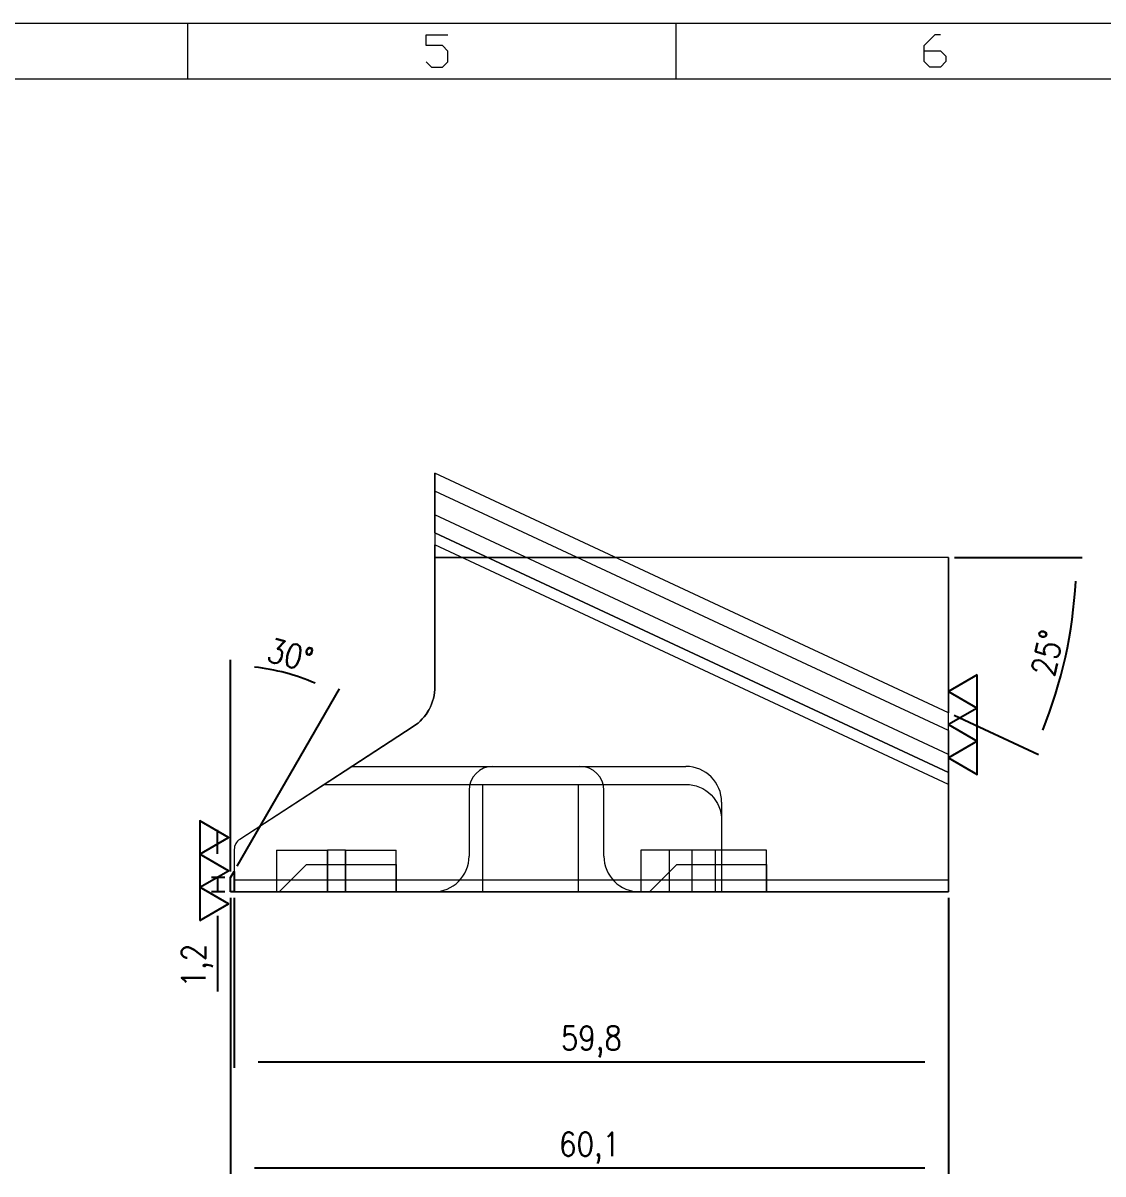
# Model space of a CAD drawing. Header units: millimetres. Extents: x 88508 to 142116, y -5268 to 20283.
# Drawn here: x 114927.1 to 115017.5, y -2955.6 to -2859.3 of the extents above; entities that cross this region are included whole.
import ezdxf
from ezdxf.enums import TextEntityAlignment as Align

# ---------------------------------------------------------------- set-up
doc = ezdxf.new("R2010")
doc.units = ezdxf.units.MM
doc.linetypes.add('DASHED', pattern=[0])
doc.linetypes.add('HIDDEN', pattern=[0])
for name, color, linetype in [('DIE_O', 40, 'Continuous'), ('DIM', 4, 'Continuous'), ('LB_P', 2, 'Continuous')]:
    doc.layers.add(name, color=color, linetype=linetype)
doc.styles.add('GBENOR_', font='gbenor.shx', dxfattribs={"bigfont": 'gbcbig'})
doc.styles.get("Standard").update_dxf_attribs({"font": 'txt.shx', "width": 0.85, "bigfont": 'ctxt.shx'})
doc.styles.add('TXT', font='txt.shx', dxfattribs={"width": 0.8, "bigfont": 'ctxt.shx'})
doc.dimstyles.new('T-2-WX', dxfattribs={"dimtxt": 2, "dimasz": 2, "dimexe": 0.5, "dimexo": 0.5, "dimgap": 0.5, "dimtad": 1, "dimtxsty": 'Standard', "dimblk": 'OPEN30', "dimcen": 0, "dimazin": 3, "dimtfac": 1, "dimtmove": 0, "dimatfit": 3, "dimldrblk": 'OPEN30', "dimlwd": -1, "dimlwe": -1})

# ---------------------------------------------------------------- blocks, each defined once
blk = doc.blocks.new('*D8472')
at = {"layer": 'Defpoints', "color": 0}
for p in [(114944.746, -2931.99), (115004.546, -2931.99), (115004.546, -2946.204)]:
    blk.add_point(p, dxfattribs=at)
at = {"layer": 'DIM', "color": 0, "linetype": 'Continuous'}
for p, q in [((114944.746, -2932.49), (114944.746, -2946.704)), ((115004.546, -2932.49), (115004.546, -2946.704)), ((114946.746, -2946.204), (115002.546, -2946.204))]:
    blk.add_line(p, q, dxfattribs=at)
at = {"layer": 'DIM', "color": 0, "insert": (114974.646, -2944.514), "char_height": 2, "attachment_point": 5}
blk.add_mtext('59,8', dxfattribs=at)
blk = doc.blocks.new('_Open30')
blk = doc.blocks.new('*D8473')
at = {"layer": 'Defpoints', "color": 0}
for p in [(114961.546, -2896.939), (114961.546, -2903.99), (115004.546, -2903.99), (115013.616, -2915.052), (115004.546, -2916.99)]:
    blk.add_point(p, dxfattribs=at)
at = {"layer": 'DIM', "color": 0, "linetype": 'Continuous'}
for p, q in [((115005.046, -2903.99), (115015.737, -2903.99)), ((115004.999, -2917.201), (115012.076, -2920.501))]:
    blk.add_line(p, q, dxfattribs=at)
blk.add_arc((114976.668, -2903.99), 38.569, 337.97143, 357.02857, dxfattribs=at)
at = {"layer": 'DIM', "color": 0, "insert": (115012.811, -2912.003), "char_height": 2, "attachment_point": 5, "rotation": 77.5}
blk.add_mtext('25%%d', dxfattribs=at)
blk = doc.blocks.new('U40')
at = {"color": 254, "lineweight": 18}
for p, q in [((0, 1783.49), (2530.21, 1783.49)), ((1265.11, 1783.49), (1265.11, 1746.46)), ((1589.1, 1783.49), (1589.1, 1746.46)), ((37.03, 1746.46), (2493.18, 1746.46))]:
    blk.add_line(p, q, dxfattribs=at)
at = {"color": 92, "lineweight": 18}
for points in [[(1423.4, 1757.73), (1427, 1754.13), (1434.19, 1754.13), (1437.79, 1757.73), (1437.79, 1764.93), (1434.19, 1768.53), (1423.4, 1768.53), (1423.4, 1775.73), (1437.79, 1775.73)], [(1753.93, 1765.07), (1764.72, 1765.07), (1768.32, 1761.47), (1768.32, 1757.87), (1764.72, 1754.27), (1757.53, 1754.27), (1753.93, 1757.87), (1753.93, 1768.67), (1761.12, 1775.87), (1764.72, 1775.87)]]:
    blk.add_lwpolyline(points, dxfattribs=at)
at = {"lineweight": 18, "style": 'GBENOR_'}
blk.add_attdef('文档路径', (2125.95, 386.89), '', height=17.76, dxfattribs=at)
at = {"lineweight": 20, "style": 'TXT'}
for tag, height, p in [('18-**-**', 16.35, (1866.64, 256.17)), ('客户名称', 16.13, (1741.09, 133.98, 0)), ('料厚:', 16.13, (1741.26, 93.16, 0))]:
    blk.add_attdef(tag, text='', height=height, dxfattribs=at).set_placement(p, align=Align.MIDDLE)
for tag, p, height in [('88888', (1850.91, 207.46), 14.86), ('材质:', (1691.18, 167.99, 0), 16.13), ('核准', (1869.36, 127.52, 0), 16.13), ('设计', (1868.77, 88.3, 0), 16.13), ('绘图', (1868.24, 49.08, 0), 16.13)]:
    blk.add_attdef(tag, p, '', height=height, dxfattribs=at)
for tag, p, height, width in [('3', (2234.72, 206.9), 15.83, 0.7), ('4', (2234.72, 167.41), 15.83, 0.7), ('核准日期', (2041.07, 124.18, 0), 16.13, 0.68), ('设计日期', (2041.07, 84.45, 0), 16.13, 0.68), ('1', (2251.89, 85.86), 14.61, 0.7), ('绘图日期', (2040.91, 46.43, 0), 16.13, 0.68), ('2', (2234.96, 49.23), 14.61, 0.7)]:
    blk.add_attdef(tag, p, '', height=height, dxfattribs=dict(at, width=width))
blk = doc.blocks.new('*u7590')
at = {"layer": 'LB_P', "color": 11, "linetype": 'Continuous', "lineweight": 13}
for p, q in [((25.75, 10.968), (-17.25, 31.019)), ((-17.25, 27.519), (-17.25, 29.519)), ((25.75, 5.968), (-17.25, 26.019)), ((-17.25, 13.157), (-17.25, 25.019)), ((25.75, 23.968), (-2.129, 23.968)), ((25.75, 23.968), (25.75, 10.968)), ((-24.203, 6.47), (-19.071, 9.803)), ((25.75, 9.468), (25.75, 7.468)), ((25.75, 4.968), (25.75, -3.03)), ((25.75, -3.03), (25.75, -4.03)), ((25.75, -4.03), (6.75, -4.03))]:
    blk.add_line(p, q, dxfattribs=at)
at = {"layer": 'LB_P', "color": 155, "linetype": 'DASHED', "lineweight": 13}
for p, q in [((25.75, 9.468), (-17.25, 29.519)), ((25.75, 7.468), (-17.25, 27.519)), ((25.75, 4.968), (-17.25, 25.019)), ((-26.25, -0.532), (-26.25, -4.03)), ((-26.25, -4.03), (-26.25, -0.532)), ((-24.75, -4.03), (-24.75, -0.532)), ((-24.75, -0.532), (-24.75, -4.03)), ((-34.05, -3.03), (25.75, -3.03))]:
    blk.add_line(p, q, dxfattribs=at)
at = {"layer": 'LB_P', "color": 155, "linetype": 'Continuous', "lineweight": 13}
for p, q in [((25.75, 9.468), (-17.25, 29.519)), ((25.75, 7.468), (-17.25, 27.519)), ((25.75, 4.968), (-17.25, 25.019)), ((4.25, -0.53), (4.25, -4.03)), ((6.25, -4.03), (6.25, -0.53)), ((6.75, -3.03), (25.75, -3.03))]:
    blk.add_line(p, q, dxfattribs=at)
at = {"layer": 'LB_P', "color": 11, "linetype": 'DASHED', "lineweight": 13}
for p, q in [((-17.25, 26.018), (-17.25, 26.028)), ((-17.25, 23.968), (-2.129, 23.968))]:
    blk.add_line(p, q, dxfattribs=at)
at = {"layer": 'LB_P', "color": 2, "linetype": 'Continuous', "lineweight": 13}
for p, q in [((-33.595, 0.371), (-24.203, 6.47)), ((-14.393, 4.47), (-14.393, -1.03)), ((-3.107, -1.03), (-3.107, 4.47)), ((-34.05, -0.468), (-34.05, -4.03)), ((6.75, -0.53), (2.361, -0.53)), ((2.361, -0.53), (2.361, -4.03)), ((-17.393, -4.03), (-34.05, -4.03)), ((2.361, -4.03), (-0.107, -4.03))]:
    blk.add_line(p, q, dxfattribs=at)
at = {"layer": 'LB_P', "color": 31, "linetype": 'Continuous', "lineweight": 13}
for p, q in [((-24.203, 6.47), (3.75, 6.47)), ((6.75, 3.47), (6.75, -3.03)), ((6.75, -3.03), (6.75, -4.03)), ((-0.107, -4.03), (-17.393, -4.03)), ((2.361, -4.03), (4.25, -4.03)), ((4.25, -4.03), (6.25, -4.03)), ((6.25, -4.03), (6.75, -4.03))]:
    blk.add_line(p, q, dxfattribs=at)
at = {"layer": 'LB_P', "color": 31, "linetype": 'DASHED', "lineweight": 13}
for p, q in [((-30.5, -0.532), (-30.5, -4.03)), ((-30.5, -0.532), (-26.25, -0.532)), ((-24.75, -0.532), (-26.25, -0.532)), ((-24.75, -0.532), (-20.5, -0.532)), ((-20.5, -4.03), (-20.5, -0.532)), ((0, -0.53), (0, -4.03)), ((2.361, -0.53), (0, -0.53)), ((10.5, -0.53), (6.75, -0.53)), ((10.5, -4.03), (10.5, -0.53))]:
    blk.add_line(p, q, dxfattribs=at)
at = {"layer": 'LB_P', "color": 11, "linetype": 'Continuous', "lineweight": 13}
blk.add_arc((-21.25, 13.157), 4, 303, 0, dxfattribs=at)
at = {"layer": 'LB_P', "color": 2, "linetype": 'Continuous', "lineweight": 13}
for centre, radius, start, end in [((-12.393, 4.47), 2, 90, 180), ((-5.107, 4.47), 2, 0, 90), ((-33.05, -0.468), 1, 123, 180), ((-17.393, -1.03), 3, 270, 0), ((-0.107, -1.03), 3, 180, 270)]:
    blk.add_arc(centre, radius, start, end, dxfattribs=at)
at = {"layer": 'LB_P', "color": 31, "linetype": 'Continuous', "lineweight": 13}
blk.add_arc((3.75, 3.47), 3, 360, 90, dxfattribs=at)
at = {"layer": 'LB_P', "color": 11, "linetype": 'Continuous', "lineweight": 13}
for points, knots in [([(-17.25, 29.519), (-17.25, 29.557), (-17.25, 29.635), (-17.25, 29.717), (-17.25, 29.781), (-17.25, 29.802), (-17.25, 29.845), (-17.25, 29.867), (-17.25, 29.932), (-17.25, 30.018), (-17.25, 30.105), (-17.25, 30.171), (-17.25, 30.192), (-17.25, 30.235), (-17.25, 30.257), (-17.25, 30.32), (-17.25, 30.361), (-17.25, 30.421), (-17.25, 30.441), (-17.25, 30.48), (-17.25, 30.5), (-17.25, 30.557), (-17.25, 30.629), (-17.25, 30.694), (-17.25, 30.741), (-17.25, 30.756), (-17.25, 30.785), (-17.25, 30.799), (-17.25, 30.839), (-17.25, 30.863), (-17.25, 30.895), (-17.25, 30.906), (-17.25, 30.925), (-17.25, 30.934), (-17.25, 30.959), (-17.25, 30.987), (-17.25, 31.004), (-17.25, 31.016), (-17.25, 31.019), (-17.25, 31.019)], [0, 0, 0, 0, 0.062534, 0.125067, 0.125067, 0.156334, 0.156334, 0.187601, 0.187601, 0.250134, 0.312668, 0.312668, 0.343935, 0.343935, 0.375201, 0.375201, 0.437735, 0.437735, 0.469002, 0.469002, 0.500269, 0.500269, 0.562802, 0.625336, 0.625336, 0.656602, 0.656602, 0.687869, 0.687869, 0.750403, 0.750403, 0.78167, 0.78167, 0.812936, 0.812936, 0.87547, 0.938004, 0.938004, 1, 1, 1, 1]), ([(-17.25, 26.019), (-17.25, 26.019), (-17.25, 26.025), (-17.25, 26.041), (-17.25, 26.058), (-17.25, 26.065), (-17.25, 26.079), (-17.25, 26.087), (-17.25, 26.112), (-17.25, 26.15), (-17.25, 26.198), (-17.25, 26.239), (-17.25, 26.253), (-17.25, 26.281), (-17.25, 26.296), (-17.25, 26.342), (-17.25, 26.375), (-17.25, 26.427), (-17.25, 26.445), (-17.25, 26.481), (-17.25, 26.5), (-17.25, 26.557), (-17.25, 26.635), (-17.25, 26.717), (-17.25, 26.78), (-17.25, 26.802), (-17.25, 26.845), (-17.25, 26.867), (-17.25, 26.931), (-17.25, 26.975), (-17.25, 27.04), (-17.25, 27.062), (-17.25, 27.105), (-17.25, 27.127), (-17.25, 27.192), (-17.25, 27.278), (-17.25, 27.36), (-17.25, 27.441), (-17.25, 27.481), (-17.25, 27.519)], [0, 0, 0, 0, 0.0625, 0.125, 0.125, 0.15625, 0.15625, 0.1875, 0.1875, 0.25, 0.3125, 0.3125, 0.34375, 0.34375, 0.375, 0.375, 0.4375, 0.4375, 0.46875, 0.46875, 0.5, 0.5, 0.5625, 0.625, 0.625, 0.65625, 0.65625, 0.6875, 0.6875, 0.75, 0.75, 0.78125, 0.78125, 0.8125, 0.8125, 0.875, 0.9375, 0.9375, 1, 1, 1, 1]), ([(-17.25, 26.019), (-17.25, 26.019), (-17.25, 26.017), (-17.25, 26.011), (-17.25, 26.006), (-17.25, 25.993), (-17.25, 25.985), (-17.25, 25.966), (-17.25, 25.955), (-17.25, 25.93), (-17.25, 25.916), (-17.25, 25.885), (-17.25, 25.868), (-17.25, 25.832), (-17.25, 25.812), (-17.25, 25.771), (-17.25, 25.749), (-17.25, 25.703), (-17.25, 25.678), (-17.25, 25.628), (-17.25, 25.601), (-17.25, 25.547), (-17.25, 25.519), (-17.25, 25.461), (-17.25, 25.431), (-17.25, 25.371), (-17.25, 25.34), (-17.25, 25.277), (-17.25, 25.245), (-17.25, 25.149), (-17.25, 25.084), (-17.25, 25.019)], [0, 0, 0, 0, 0.0625, 0.0625, 0.125, 0.125, 0.1875, 0.1875, 0.25, 0.25, 0.3125, 0.3125, 0.375, 0.375, 0.4375, 0.4375, 0.5, 0.5, 0.5625, 0.5625, 0.625, 0.625, 0.6875, 0.6875, 0.75, 0.75, 0.8125, 0.8125, 0.875, 0.875, 1, 1, 1, 1]), ([(25.75, 9.468), (25.75, 9.506), (25.75, 9.584), (25.75, 9.666), (25.75, 9.729), (25.75, 9.751), (25.75, 9.794), (25.75, 9.816), (25.75, 9.881), (25.75, 9.967), (25.75, 10.054), (25.75, 10.119), (25.75, 10.141), (25.75, 10.184), (25.75, 10.205), (25.75, 10.268), (25.75, 10.309), (25.75, 10.37), (25.75, 10.39), (25.75, 10.429), (25.75, 10.449), (25.75, 10.505), (25.75, 10.578), (25.75, 10.643), (25.75, 10.69), (25.75, 10.705), (25.75, 10.734), (25.75, 10.748), (25.75, 10.787), (25.75, 10.811), (25.75, 10.844), (25.75, 10.854), (25.75, 10.874), (25.75, 10.883), (25.75, 10.908), (25.75, 10.936), (25.75, 10.953), (25.75, 10.965), (25.75, 10.968), (25.75, 10.968)], [0, 0, 0, 0, 0.062534, 0.125067, 0.125067, 0.156334, 0.156334, 0.187601, 0.187601, 0.250134, 0.312668, 0.312668, 0.343935, 0.343935, 0.375201, 0.375201, 0.437735, 0.437735, 0.469002, 0.469002, 0.500269, 0.500269, 0.562802, 0.625336, 0.625336, 0.656602, 0.656602, 0.687869, 0.687869, 0.750403, 0.750403, 0.78167, 0.78167, 0.812936, 0.812936, 0.87547, 0.938004, 0.938004, 1, 1, 1, 1]), ([(25.75, 7.468), (25.75, 7.429), (25.75, 7.351), (25.75, 7.269), (25.75, 7.206), (25.75, 7.184), (25.75, 7.141), (25.75, 7.12), (25.75, 7.055), (25.75, 6.968), (25.75, 6.881), (25.75, 6.816), (25.75, 6.794), (25.75, 6.751), (25.75, 6.73), (25.75, 6.667), (25.75, 6.626), (25.75, 6.565), (25.75, 6.545), (25.75, 6.506), (25.75, 6.487), (25.75, 6.43), (25.75, 6.357), (25.75, 6.292), (25.75, 6.245), (25.75, 6.23), (25.75, 6.201), (25.75, 6.188), (25.75, 6.148), (25.75, 6.124), (25.75, 6.091), (25.75, 6.081), (25.75, 6.061), (25.75, 6.052), (25.75, 6.027), (25.75, 5.999), (25.75, 5.982), (25.75, 5.971), (25.75, 5.968), (25.75, 5.968)], [0, 0, 0, 0, 0.062534, 0.125067, 0.125067, 0.156334, 0.156334, 0.187601, 0.187601, 0.250134, 0.312668, 0.312668, 0.343935, 0.343935, 0.375201, 0.375201, 0.437735, 0.437735, 0.469002, 0.469002, 0.500269, 0.500269, 0.562802, 0.625336, 0.625336, 0.656602, 0.656602, 0.687869, 0.687869, 0.750403, 0.750403, 0.78167, 0.78167, 0.812936, 0.812936, 0.87547, 0.938004, 0.938004, 1, 1, 1, 1]), ([(25.75, 5.968), (25.75, 5.968), (25.75, 5.966), (25.75, 5.96), (25.75, 5.955), (25.75, 5.942), (25.75, 5.934), (25.75, 5.915), (25.75, 5.904), (25.75, 5.879), (25.75, 5.865), (25.75, 5.834), (25.75, 5.817), (25.75, 5.781), (25.75, 5.761), (25.75, 5.72), (25.75, 5.698), (25.75, 5.651), (25.75, 5.627), (25.75, 5.576), (25.75, 5.55), (25.75, 5.496), (25.75, 5.467), (25.75, 5.41), (25.75, 5.38), (25.75, 5.319), (25.75, 5.289), (25.75, 5.226), (25.75, 5.194), (25.75, 5.098), (25.75, 5.033), (25.75, 4.968)], [0, 0, 0, 0, 0.0625, 0.0625, 0.125, 0.125, 0.1875, 0.1875, 0.25, 0.25, 0.3125, 0.3125, 0.375, 0.375, 0.4375, 0.4375, 0.5, 0.5, 0.5625, 0.5625, 0.625, 0.625, 0.6875, 0.6875, 0.75, 0.75, 0.8125, 0.8125, 0.875, 0.875, 1, 1, 1, 1])]:
    blk.add_open_spline(points, degree=3, knots=knots, dxfattribs=at)
blk = doc.blocks.new('*D9978')
at = {"layer": 'Defpoints', "color": 0}
for p in [(114944.446, -2931.99), (115004.546, -2931.987), (115004.546, -2955.089)]:
    blk.add_point(p, dxfattribs=at)
at = {"layer": 'DIM', "color": 0}
for p, q in [((114944.446, -2932.49), (114944.446, -2955.589)), ((115004.546, -2932.487), (115004.546, -2955.589)), ((114946.446, -2955.089), (115002.546, -2955.089))]:
    blk.add_line(p, q, dxfattribs=at)
at = {"layer": 'DIM', "color": 0, "insert": (114974.496, -2953.399), "char_height": 2, "attachment_point": 5}
blk.add_mtext('60,1', dxfattribs=at)
blk = doc.blocks.new('*D9979')
at = {"layer": 'Defpoints', "color": 0}
for p in [(114950.511, -2914.126), (114944.746, -2930.27), (114944.446, -2930.79), (114944.446, -2930.79), (114944.446, -2931.99)]:
    blk.add_point(p, dxfattribs=at)
at = {"layer": 'DIM', "color": 0}
for p, q in [((114944.446, -2930.29), (114944.446, -2912.557)), ((114944.996, -2929.837), (114953.563, -2915))]:
    blk.add_line(p, q, dxfattribs=at)
blk.add_arc((114944.446, -2930.79), 17.733, 66.46551, 83.53449, dxfattribs=at)
at = {"layer": 'DIM', "color": 0, "insert": (114949.436, -2912.166), "char_height": 2, "attachment_point": 5, "rotation": 345}
blk.add_mtext('30%%d', dxfattribs=at)
blk = doc.blocks.new('*D9980')
at = {"layer": 'Defpoints', "color": 0}
for p in [(114944.446, -2930.79), (114943.333, -2931.99), (114944.446, -2931.99)]:
    blk.add_point(p, dxfattribs=at)
at = {"layer": 'DIM', "color": 0}
for p, q in [((114943.333, -2928.79), (114943.333, -2926.79)), ((114943.946, -2930.79), (114942.833, -2930.79)), ((114943.333, -2930.79), (114943.333, -2931.99)), ((114943.946, -2931.99), (114942.833, -2931.99)), ((114943.333, -2933.99), (114943.333, -2940.309))]:
    blk.add_line(p, q, dxfattribs=at)
at = {"layer": 'DIM', "color": 0, "insert": (114941.642, -2938.149), "char_height": 2, "attachment_point": 5, "rotation": 90}
blk.add_mtext('1,2', dxfattribs=at)

msp = doc.modelspace()

# ---------------------------------------------------------------- linework, layer by layer
at = {"layer": 'LB_P', "linetype": 'Continuous', "lineweight": 15}
for p, q in [((115004.546, -2916.99), (114961.546, -2896.939)), ((115004.546, -2903.99), (114961.546, -2903.99)), ((115004.546, -2931.99), (115004.546, -2903.99)), ((114944.746, -2931.99), (115004.546, -2931.99))]:
    msp.add_line(p, q, dxfattribs=at)
at = {"layer": 'LB_P', "color": 1, "linetype": 'Continuous', "lineweight": 15}
msp.add_lwpolyline([(114961.546, -2896.939), (114961.546, -2914.803, -0.253968), (114959.725, -2918.158), (114945.202, -2927.589, 0.253968), (114944.746, -2928.428)], format="xyb", dxfattribs=at)
at = {"layer": 'LB_P', "linetype": 'Continuous', "lineweight": 15}
for points in [[(114961.546, -2901.939), (115004.546, -2921.99)], [(114944.746, -2928.428), (114944.746, -2931.99)]]:
    msp.add_lwpolyline(points, dxfattribs=at)
at = {"layer": 'LB_P', "color": 4, "linetype": 'Continuous'}
for points in [[(115006.946, -2913.833), (115004.546, -2915.219), (115006.946, -2916.604), (115004.546, -2917.99), (115006.946, -2919.376), (115004.546, -2920.761), (115006.946, -2922.147), (115006.946, -2913.833)], [(114941.874, -2934.366), (114944.274, -2932.98), (114941.874, -2931.595), (114944.274, -2930.209), (114941.874, -2928.823), (114944.274, -2927.438), (114941.874, -2926.052), (114941.874, -2934.366)]]:
    msp.add_lwpolyline(points, close=True, dxfattribs=at)
at = {"layer": 'LB_P', "lineweight": 15}
msp.add_lwpolyline([(114952.284, -2922.99), (114982.546, -2922.99, -0.414214), (114985.546, -2925.99), (114985.546, -2931.99)], format="xyb", dxfattribs=at)
at = {"layer": 'LB_P', "lineweight": 15, "elevation": 0}
msp.add_lwpolyline([(114965.561, -2931.99), (114965.561, -2922.99), (114973.532, -2922.99), (114973.532, -2931.99)], close=True, dxfattribs=at)
at = {"layer": 'LB_P', "linetype": 'HIDDEN', "lineweight": 15, "elevation": 0}
for points in [[(114948.496, -2931.99), (114950.796, -2929.69), (114958.296, -2929.69), (114958.296, -2931.99)], [(114979.496, -2931.99), (114981.796, -2929.69), (114989.296, -2929.69), (114989.296, -2931.99)]]:
    msp.add_lwpolyline(points, close=True, dxfattribs=at)
at = {"layer": 'LB_P'}
msp.add_lwpolyline([(114944.446, -2931.99), (114944.446, -2930.79), (114944.746, -2930.27), (114944.746, -2931.99)], close=True, dxfattribs=at)

# ---------------------------------------------------------------- block references
at = {"ltscale": 3, "xscale": 0.1261676565939178, "yscale": 0.1261676565939178, "zscale": 0.1261676565939178}
msp.add_blockref('U40', (114781.22, -3084.296), dxfattribs=at)
at = {"layer": 'DIE_O'}
msp.add_blockref('*u7590', (114978.796, -2927.957), dxfattribs=at)

# ---------------------------------------------------------------- dimensions: what is measured, and where the dimension line sits
at = {"layer": 'DIM', "color": 4, "linetype": 'Continuous'}
dim = msp.add_angular_dim_2l(base=(115013.616, -2915.052), line1=((115004.546, -2903.99), (114961.546, -2903.99)), line2=((115004.546, -2916.99), (114961.546, -2896.939)), dimstyle='T-2-WX', dxfattribs=at)
dim.commit()
dim.dimension.update_dxf_attribs({"geometry": '*D8473', "text_midpoint": (115012.811, -2912.003, 0)})
at = {"layer": 'DIM'}
dim = msp.add_angular_dim_2l(base=(114950.5113, -2914.1265), line1=((114944.4463, -2930.7899), (114944.7463, -2930.2703)), line2=((114944.4463, -2931.9899), (114944.4463, -2930.7899)), dimstyle='T-2-WX', dxfattribs=at)
dim.commit()
dim.dimension.update_dxf_attribs({"geometry": '*D9979', "text_midpoint": (114949.4365, -2912.1664)})
dim = msp.add_linear_dim(base=(114943.333, -2931.99), p1=(114944.446, -2930.79), p2=(114944.446, -2931.99), angle=90, dimstyle='T-2-WX', dxfattribs=at)
dim.commit()
dim.dimension.update_dxf_attribs({"geometry": '*D9980', "text_midpoint": (114941.642, -2938.149)})
dim = msp.add_linear_dim(base=(115004.546, -2955.089), p1=(114944.446, -2931.99), p2=(115004.546, -2931.987), dimstyle='T-2-WX', dxfattribs=at)
dim.commit()
dim.dimension.update_dxf_attribs({"geometry": '*D9978', "text_midpoint": (114974.496, -2953.399)})
at = {"layer": 'DIM', "color": 4, "linetype": 'Continuous'}
dim = msp.add_linear_dim(base=(115004.546, -2946.204, 0), p1=(114944.746, -2931.99), p2=(115004.546, -2931.99), dimstyle='T-2-WX', dxfattribs=at)
dim.commit()
dim.dimension.update_dxf_attribs({"geometry": '*D8472', "text_midpoint": (114974.646, -2944.514, 0)})

doc.saveas('drawing.dxf')
